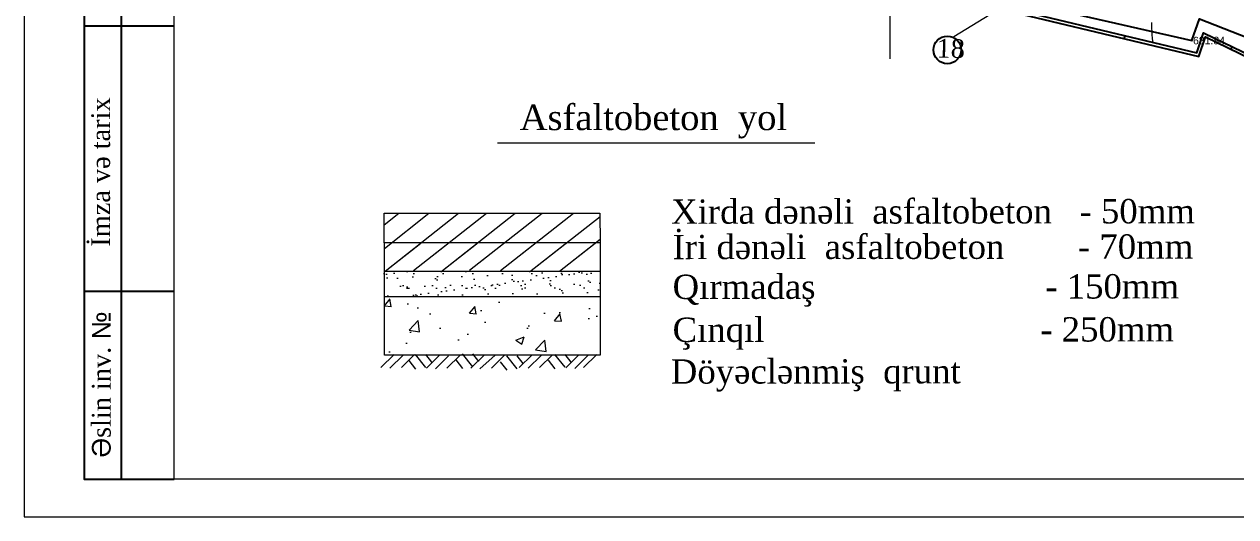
# Model space of a CAD drawing. Header units: feet. Extents: x 3381 to 1374491, y 675186 to 8751562.
# Drawn here: x 686386.8 to 686548.5, y 4375259.6 to 4375325.4 of the extents above; entities that cross this region are included whole.
import ezdxf

# ---------------------------------------------------------------- set-up
doc = ezdxf.new("R2010")
doc.units = ezdxf.units.FT
doc.header["$MEASUREMENT"] = 0
doc.header["$PDMODE"] = 34
doc.header["$PDSIZE"] = 0.01
doc.linetypes.add('DUZ', pattern=[0])
doc.layers.get('0').update_dxf_attribs({"linetype": 'CONTINUOUS'})
for name, color, linetype in [('0_Point_Height', 2, 'CONTINUOUS'), ('0_Point_Point', 7, 'CONTINUOUS'), ('Layer8', 7, 'CONTINUOUS'), ('ramka', 7, 'CONTINUOUS'), ('Поверхность1-C-TOPO-TEXT', 7, 'CONTINUOUS')]:
    doc.layers.add(name, color=color, linetype=linetype)
for name, color, linetype, lineweight in [('HORIZANTAL', 24, 'CONTINUOUS', 13), ('km setka', 170, 'CONTINUOUS', 15), ('rabit xt', 7, 'CONTINUOUS', 13)]:
    doc.layers.add(name, color=color, linetype=linetype, lineweight=lineweight)
doc.styles.get("Standard").update_dxf_attribs({"font": 'arial.ttf', "height": 2.5})
doc.styles.add('style5', font='ariall.ttf', dxfattribs={"height": 400})
doc.styles.add('СПДС', font='isocpeur.ttf')
pattern_1 = [(37.5, (678488.2485, 4375222.1127), (-0.0797125, 2.43822502), [0, -1.92342553, 0, -2.1511996, 0, -2.05629375]), (7.5, (678488.2485, 4375222.1127), (2.2394959, 3.5711762), [0, -1.03763746, 0, -1.7336138, 0, -0.66434106]), (327.5, (678486.692, 4375222.1127), (3.9406727, 0.00715996), [0, -0.63270577, 0, -2.27774076, 0, -2.9737171]), (317.5, (678486.692, 4375222.1127), (3.8039888, 1.1106194), [0, -0.3163529, 0, -1.4931856, 0, -1.70830557])]
pattern_2 = [(50, (678488.2485, 4375222.113), (11.345403, -0.992594), [1.186323, -13.049556]), (355, (678488.249, 4375222.113), (-2.194756, 11.89791), [0.949059, -10.439682]), (100.45144, (678489.194, 4375222.03), (9.150647, 10.905316), [1.00822, -11.090426]), (46.1842, (678488.249, 4375225.276), (16.881228, -2.618152), [1.779485, -19.574335]), (96.63556, (678489.655, 4375225.058), (14.78415, 15.40826), [1.51233, -16.635654]), (351.18415, (678488.249, 4375225.276), (14.78415, 15.40826), [1.423586, -15.65945]), (21, (678489.83, 4375224.485), (9.441663, -6.368482), [1.186323, -13.049556]), (326, (678489.83, 4375224.485), (3.848671, 11.470156), [0.949059, -10.439645]), (71.45144, (678490.617, 4375223.955), (13.290335, 5.101674), [1.00822, -11.090407]), (37.5, (678488.2485, 4375222.1127), (0.1923403, 5.2655965), [0, -10.313104, 0, -10.5978216, 0, -10.4791893]), (7.5, (678488.2485, 4375222.1127), (4.1611403, 6.238664), [0, -6.04234, 0, -10.0758394, 0, -3.993955]), (327.5, (678484.721, 4375222.1127), (8.4437945, -0.356753), [0, -3.954411, 0, -12.3377625, 0, -16.371262]), (317.5, (678483.1394, 4375222.113), (9.224625, 1.583414), [0, -5.140734, 0, -8.19354, 0, -11.6259685])]

msp = doc.modelspace()

# ---------------------------------------------------------------- hatches: boundary and pattern name
at = {"linetype": 'DUZ', "lineweight": 18}
h = msp.add_hatch(dxfattribs=at)
h.set_pattern_fill('AR-SAND', scale=0.049819)
h.set_pattern_definition(pattern_1)
h.paths.add_polyline_path([(686434.811, 4375292.358), (686463.686, 4375292.358), (686463.686, 4375289.057), (686434.811, 4375289.057)])
h = msp.add_hatch(dxfattribs=at)
h.set_pattern_fill('AR-SAND', scale=0.049819)
h.set_pattern_definition(pattern_1)
h.paths.add_polyline_path([(686434.811, 4375292.358), (686463.686, 4375292.358), (686463.686, 4375289.057), (686434.811, 4375289.057)])
h = msp.add_hatch(dxfattribs=at)
h.set_pattern_fill('AR-CONC', scale=0.062274)
h.set_pattern_definition(pattern_2)
h.paths.add_polyline_path([(686434.805, 4375288.919), (686463.491, 4375288.919), (686463.491, 4375281.366), (686434.805, 4375281.366)])
h = msp.add_hatch(dxfattribs=at)
h.set_pattern_fill('AR-CONC', scale=0.062274)
h.set_pattern_definition(pattern_2)
h.paths.add_polyline_path([(686434.805, 4375288.919), (686463.491, 4375288.919), (686463.491, 4375281.366), (686434.805, 4375281.366)])

# ---------------------------------------------------------------- linework, layer by layer
at = {"color": 7, "lineweight": 25, "ltscale": 15}
msp.add_line((686399.814, 4375264.6, 1433), (686399.814, 4375349.6, 1433), dxfattribs=at)
at = {"color": 7, "linetype": 'DUZ', "lineweight": 25}
for p, q in [((686394.883, 4375325.16, 1433), (686406.883, 4375325.16, 1433)), ((686394.814, 4375289.719, 1433), (686406.814, 4375289.719, 1433))]:
    msp.add_line(p, q, dxfattribs=at)
at = {"linetype": 'Continuous'}
for p, q in [((686533.651, 4375323.849, 716.5), (686533.571, 4375323.457, 716.5)), ((686547.964, 4375322.39, 716.5), (686547.816, 4375322.017, 716.5))]:
    msp.add_line(p, q, dxfattribs=at)
at = {"color": 30, "linetype": 'Continuous', "elevation": 1400.727}
msp.add_lwpolyline([(686409.334, 4375355.788), (686433.289, 4375350.207), (686455.419, 4375344.451), (686474.358, 4375339.877), (686486.156, 4375336.879), (686527.114, 4375326.686), (686542.626, 4375323.193), (686543.642, 4375326.084), (686554.324, 4375321.902), (686566.759, 4375315.882), (686587.473, 4375303.079)], dxfattribs=at)
at = {"color": 7, "linetype": 'DUZ', "lineweight": 25, "elevation": 1433}
msp.add_lwpolyline([(686406.814, 4375349.6), (686394.814, 4375349.6), (686394.814, 4375264.6), (686406.814, 4375264.6)], dxfattribs=at)
at = {"linetype": 'Continuous', "elevation": 1400.855}
for points in [[(686433.027, 4375348.596), (686456.332, 4375342.941), (686511.222, 4375329.235), (686543.289, 4375321.535), (686544.185, 4375324.22), (686567.546, 4375312.907), (686585.194, 4375299.227)], [(686432.963, 4375348.2), (686456.237, 4375342.553), (686511.127, 4375328.847), (686543.552, 4375321.06), (686544.42, 4375323.662), (686567.334, 4375312.565), (686584.949, 4375298.911)]]:
    msp.add_lwpolyline(points, dxfattribs=at)
at = {"color": 7, "lineweight": 20, "elevation": 716.5}
msp.add_lwpolyline([(686527.072, 4375335.736), (686521.55, 4375331.01), (686523.454, 4375331.423), (686510.866, 4375323.659)], dxfattribs=at)
at = {"color": 7, "linetype": 'DUZ', "lineweight": 18, "elevation": 521.776, "flags": 128}
for points in [[(686449.977, 4375309.531), (686492.307, 4375309.531)], [(686449.977, 4375309.531), (686492.307, 4375309.531)], [(686434.833, 4375298.573), (686436.78, 4375300.112)], [(686434.87, 4375295.433), (686440.789, 4375300.112)], [(686434.962, 4375292.41), (686444.771, 4375300.112)], [(686438.758, 4375292.466), (686448.495, 4375300.112)], [(686442.383, 4375292.297), (686452.336, 4375300.112)], [(686446.235, 4375292.523), (686455.9, 4375300.112)], [(686450.371, 4375292.466), (686460.108, 4375300.112)], [(686454.223, 4375292.297), (686463.64, 4375299.691)], [(686434.962, 4375292.41), (686439.721, 4375296.146)], [(686438.758, 4375292.466), (686443.516, 4375296.203)], [(686442.383, 4375292.297), (686447.142, 4375296.033)], [(686446.235, 4375292.523), (686450.994, 4375296.259)], [(686450.371, 4375292.466), (686455.129, 4375296.203)], [(686454.223, 4375292.297), (686458.981, 4375296.033)], [(686458.245, 4375292.41), (686463.655, 4375296.658)], [(686458.245, 4375292.41), (686463.003, 4375296.146)], [(686434.979, 4375292.41), (686463.63, 4375292.41)], [(686434.979, 4375292.41), (686463.63, 4375292.41)], [(686434.979, 4375289.024), (686463.63, 4375289.024)], [(686434.979, 4375289.024), (686463.63, 4375289.024)], [(686436.168, 4375281.243), (686434.417, 4375279.536)], [(686436.168, 4375281.243), (686434.417, 4375279.536)], [(686437.364, 4375281.158), (686435.613, 4375279.451)], [(686437.364, 4375281.158), (686435.613, 4375279.451)], [(686438.902, 4375281.243), (686437.151, 4375279.536)], [(686438.902, 4375281.243), (686437.151, 4375279.536)], [(686438.987, 4375281.243), (686440.354, 4375279.536)], [(686438.987, 4375281.243), (686440.354, 4375279.536)], [(686440.354, 4375281.243), (686441.165, 4375280.219)], [(686440.354, 4375281.243), (686441.165, 4375280.219)], [(686442.233, 4375281.158), (686440.482, 4375279.451)], [(686442.233, 4375281.158), (686440.482, 4375279.451)], [(686443.429, 4375281.072), (686441.678, 4375279.365)], [(686443.429, 4375281.072), (686441.678, 4375279.365)], [(686444.966, 4375281.158), (686443.215, 4375279.451)], [(686444.966, 4375281.158), (686443.215, 4375279.451)], [(686444.412, 4375280.565), (686445.309, 4375279.413)], [(686444.412, 4375280.565), (686445.309, 4375279.413)], [(686445.266, 4375281.333), (686446.633, 4375279.626)], [(686445.266, 4375281.333), (686446.633, 4375279.626)], [(686448.169, 4375281.158), (686446.418, 4375279.451)], [(686448.169, 4375281.158), (686446.418, 4375279.451)], [(686446.633, 4375281.333), (686447.444, 4375280.309)], [(686446.633, 4375281.333), (686447.444, 4375280.309)], [(686449.672, 4375281.193), (686447.614, 4375279.365)], [(686449.672, 4375281.193), (686447.614, 4375279.365)], [(686450.903, 4375281.158), (686449.152, 4375279.451)], [(686450.903, 4375281.158), (686449.152, 4375279.451)], [(686451.181, 4375281.071), (686452.548, 4375279.364)], [(686451.181, 4375281.071), (686452.548, 4375279.364)], [(686452.548, 4375281.071), (686453.359, 4375280.047)], [(686452.548, 4375281.071), (686453.359, 4375280.047)], [(686454.589, 4375281.229), (686452.838, 4375279.522)], [(686454.589, 4375281.229), (686452.838, 4375279.522)], [(686455.785, 4375281.143), (686454.034, 4375279.436)], [(686455.785, 4375281.143), (686454.034, 4375279.436)], [(686457.322, 4375281.229), (686455.571, 4375279.522)], [(686457.322, 4375281.229), (686455.571, 4375279.522)], [(686456.725, 4375280.518), (686457.622, 4375279.365)], [(686456.725, 4375280.518), (686457.622, 4375279.365)], [(686457.579, 4375281.286), (686458.946, 4375279.579)], [(686457.579, 4375281.286), (686458.946, 4375279.579)], [(686458.946, 4375281.286), (686459.757, 4375280.262)], [(686458.946, 4375281.286), (686459.757, 4375280.262)], [(686460.825, 4375281.201), (686459.074, 4375279.493)], [(686460.825, 4375281.201), (686459.074, 4375279.493)], [(686462.021, 4375281.115), (686460.27, 4375279.408)], [(686462.021, 4375281.115), (686460.27, 4375279.408)], [(686463.202, 4375281.246), (686461.451, 4375279.539)], [(686463.202, 4375281.246), (686461.451, 4375279.539)], [(686438.133, 4375280.475), (686439.03, 4375279.323)], [(686438.133, 4375280.475), (686439.03, 4375279.323)], [(686450.327, 4375280.303), (686451.224, 4375279.151)], [(686450.327, 4375280.303), (686451.224, 4375279.151)]]:
    msp.add_lwpolyline(points, dxfattribs=at)
at = {"color": 7, "lineweight": 18, "elevation": 716.5}
msp.add_lwpolyline([(686434.826, 4375300.112), (686463.638, 4375300.112), (686463.658, 4375296.177), (686434.845, 4375296.177)], close=True, dxfattribs=at)
at = {"color": 7, "linetype": 'DUZ', "lineweight": 18, "elevation": 521.776}
msp.add_lwpolyline([(686434.87, 4375296.195), (686463.682, 4375296.195), (686463.682, 4375281.184), (686434.87, 4375281.184)], close=True, dxfattribs=at)
msp.add_lwpolyline([(686434.87, 4375296.195), (686463.682, 4375296.195), (686463.682, 4375281.184), (686434.87, 4375281.184)], close=True, dxfattribs=at)
at = {"color": 7, "linetype": 'DUZ', "lineweight": 25}
msp.add_circle((686509.982, 4375321.932, 10376.688), 1.846, dxfattribs=at)
at = {"layer": '0_Point_Point'}
msp.add_point((686542.626, 4375323.193, 1398.335), dxfattribs=at)
at = {"layer": 'HORIZANTAL', "color": 16, "linetype": 'Continuous', "lineweight": 20, "elevation": 1398.5}
msp.add_lwpolyline([(686537.238, 4375325.574), (686537.223, 4375325.232), (686537.243, 4375324.853), (686537.272, 4375324.399), (686537.288, 4375323.925), (686537.31, 4375323.495), (686537.369, 4375323.081), (686537.409, 4375322.947)], dxfattribs=at)
at = {"layer": 'km setka', "elevation": 716.5, "flags": 128}
msp.add_lwpolyline([(686502.319, 4375537.2), (686502.319, 4375320.753)], dxfattribs=at)
at = {"layer": 'rabit xt', "color": 7, "lineweight": 20, "ltscale": 0.3, "elevation": 1433}
msp.add_lwpolyline([(686386.814, 4375556.6), (686386.814, 4375259.6), (686806.814, 4375259.6)], dxfattribs=at)
msp.add_lwpolyline([(686406.814, 4375551.6), (686801.814, 4375551.6), (686801.814, 4375264.6), (686406.814, 4375264.6)], close=True, dxfattribs=at)

# ---------------------------------------------------------------- texts
at = {"lineweight": -2, "ltscale": 6, "char_height": 2.5, "attachment_point": 1, "rotation": 90}
for s, width, insert in [('{\\fTimes New Roman|b0|i0|c238|p18;İmza və tarix}', 10817.12006, (686395.766, 4375295.666, 1433)), ('Ə{\\fTimes New Roman|b0|i0|c238|p18;slin inv.} №', 10623.07442, (686395.847, 4375267.497, 1433))]:
    msp.add_mtext_dynamic_manual_height_columns(s, width=width, gutter_width=25, heights=[0], dxfattribs=dict(at, insert=insert))
at = {"layer": '0_Point_Height', "color": 0}
msp.add_text('681.84', height=1, dxfattribs=at).set_placement((686542.762, 4375322.679, 1398.335))
at = {"layer": 'Layer8', "color": 0, "lineweight": 18, "insert": (686508.519, 4375320.887, 10376.688), "char_height": 2.5, "width": 81.30669, "attachment_point": 7, "rotation": 358.61121, "style": 'style5'}
msp.add_mtext('{\\fTimes New Roman|b0|i0|c238|p18;18}', dxfattribs=at)
at = {"layer": 'ramka', "lineweight": 13, "ltscale": 0.4, "insert": (686452.929, 4375314.621, 1459.497), "char_height": 3.40193, "width": 184.54344, "attachment_point": 1}
msp.add_mtext('{\\fTimes New Roman|b0|i0|c238|p18;Asfaltobeton  yol }', dxfattribs=at)
at = {"layer": 'Поверхность1-C-TOPO-TEXT', "color": 7, "linetype": 'Continuous', "lineweight": -3, "char_height": 3.24778, "attachment_point": 4, "rotation": 0.06111, "style": 'СПДС'}
for s, insert in [('{\\fTimes New Roman|b0|i0|c238|p18;Xirda dənəli  asfaltobeton   - 50mm}', (686473.13, 4375300.309, 716.5)), ('{\\fTimes New Roman|b0|i0|c238|p18;İri dənəli  asfaltobeton        - 70mm}', (686473.324, 4375295.589, 716.5)), ('{\\fTimes New Roman|b0|i0|c238|p18;Qırmadaş                         - 150mm}', (686473.324, 4375289.772, 809.757)), ('{\\fTimes New Roman|b0|i0|c238|p18;Çınqıl                              - 250mm}', (686473.324, 4375284.034, 809.757)), ('{\\fTimes New Roman|b0|i0|c238|p18;Döyəclənmiş  qrunt}', (686473.085, 4375278.456, 809.757))]:
    msp.add_mtext(s, dxfattribs=dict(at, insert=insert))

doc.saveas('drawing.dxf')
